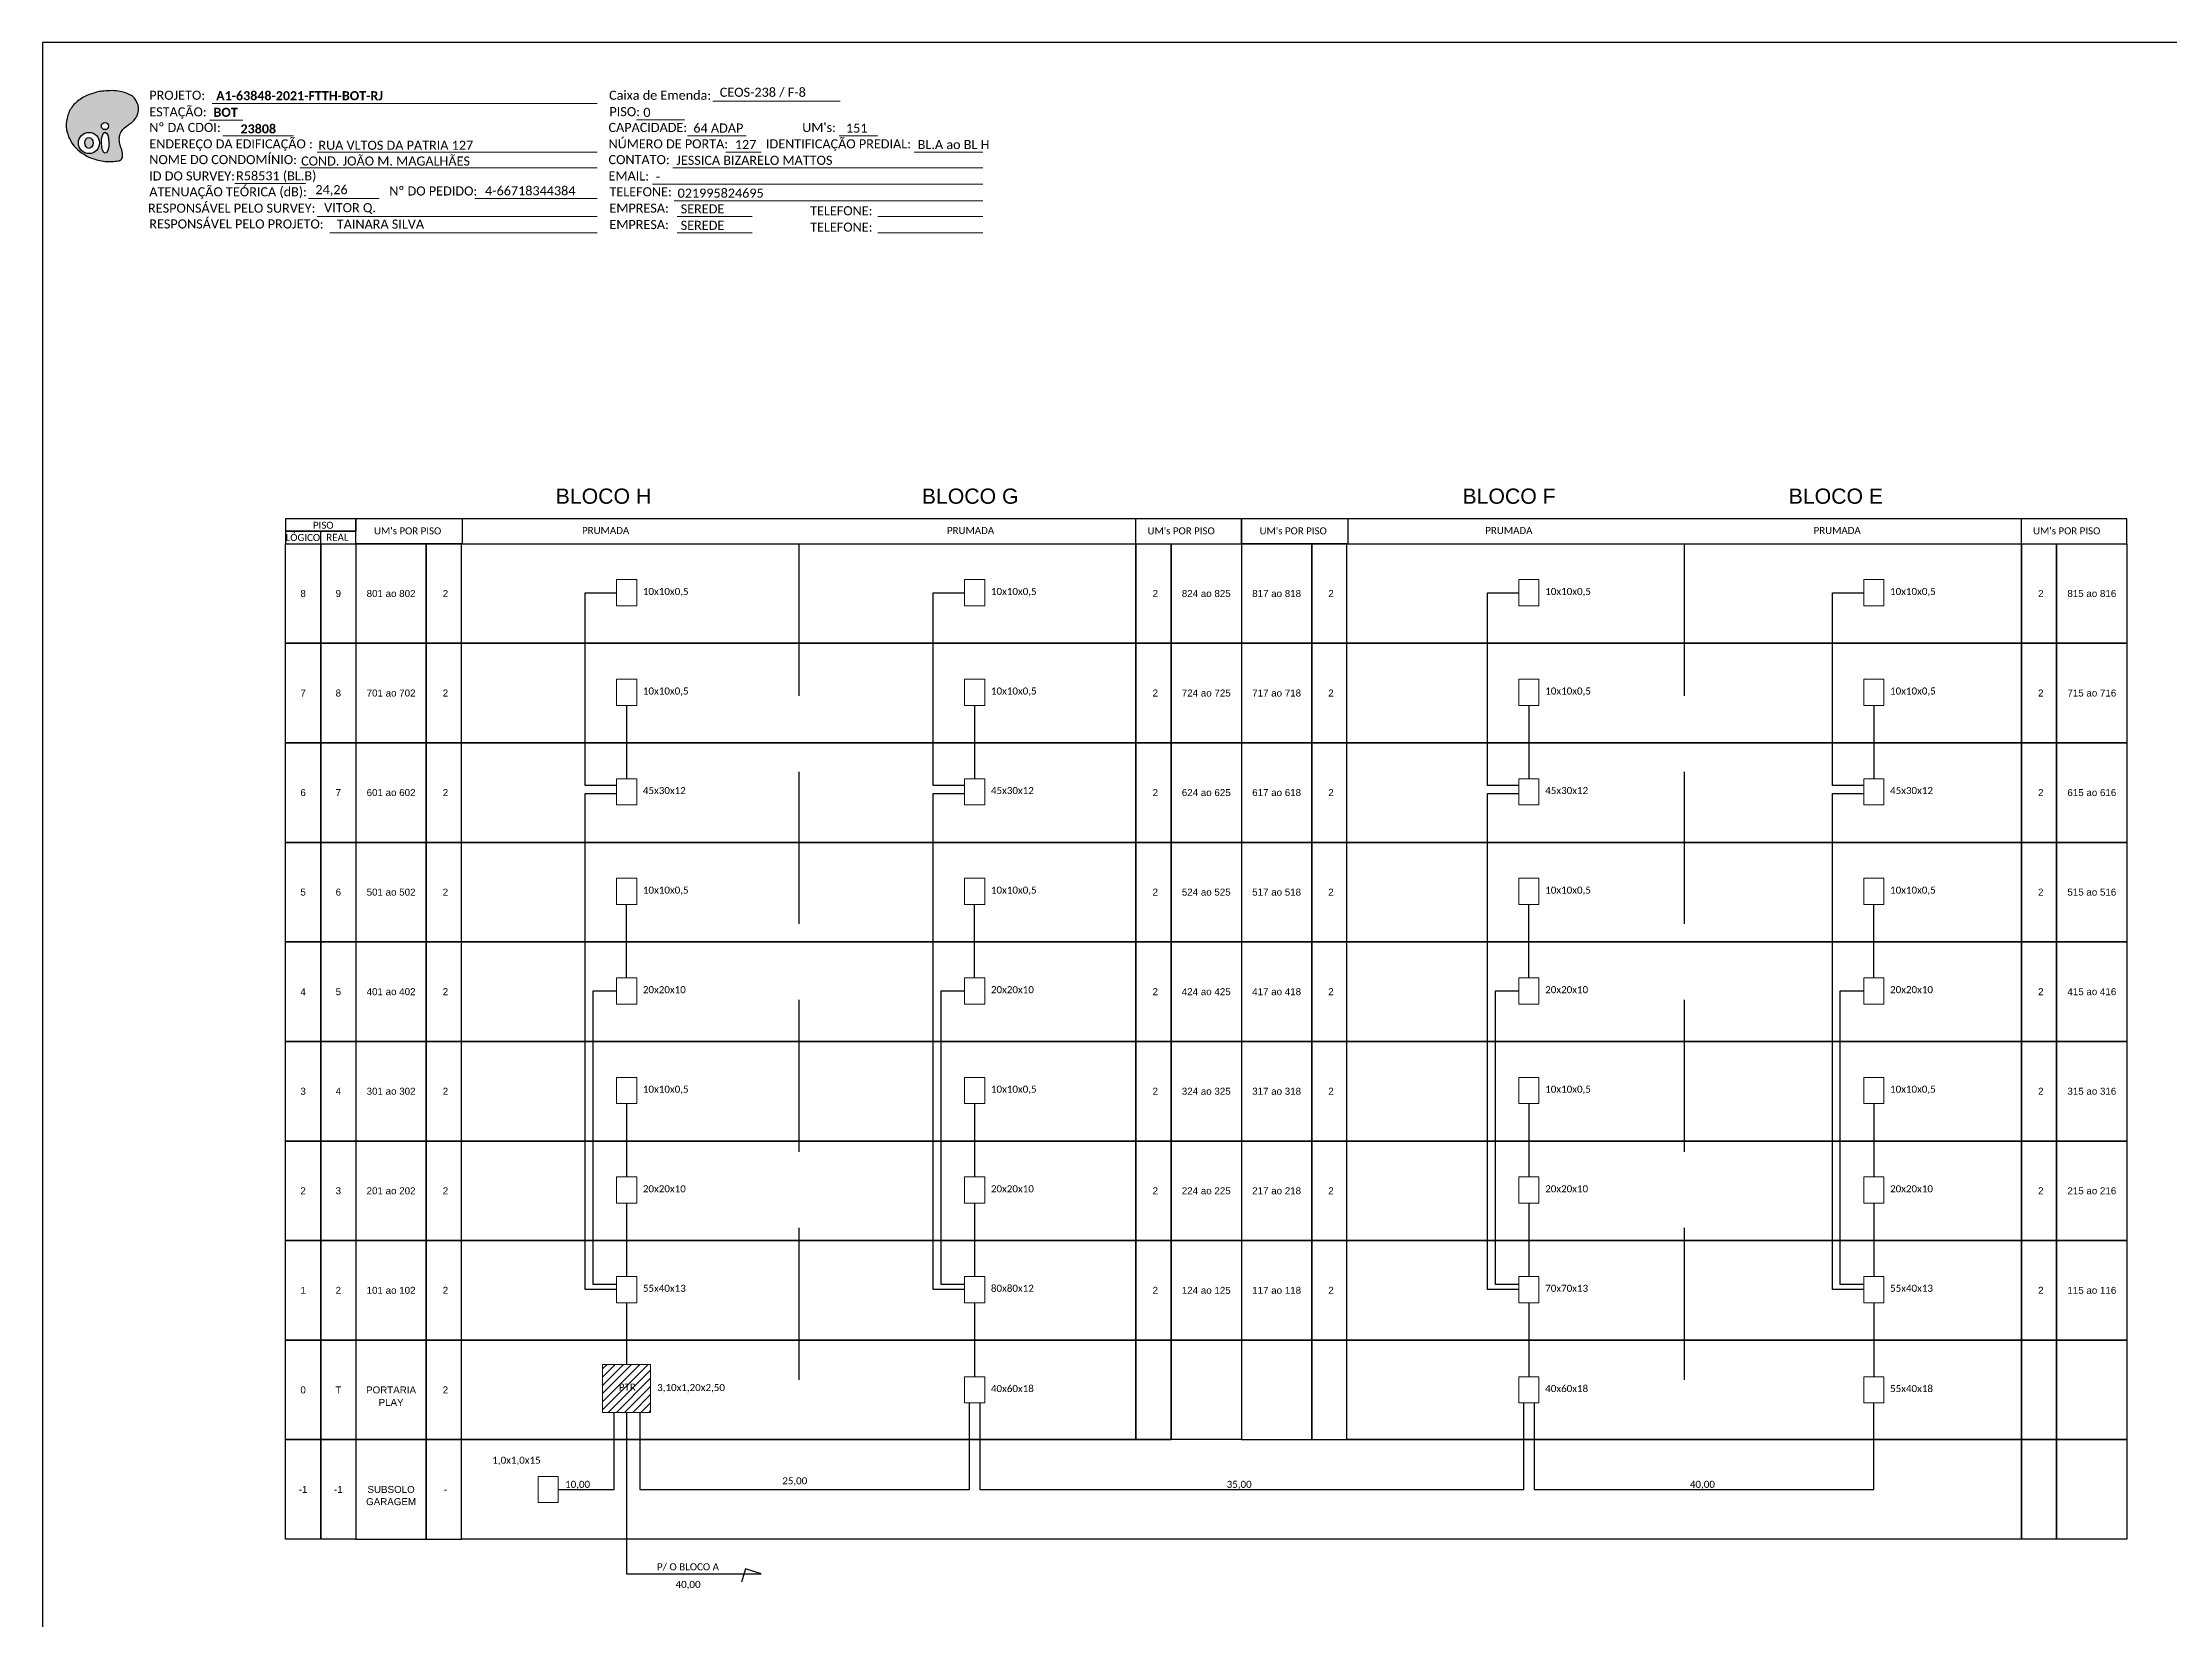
# Model space of a CAD drawing. Extents: x -89 to 749, y -559 to 1299.
# Drawn here: x -89.3 to 330.5, y 360.2 to 671.4 of the extents above; entities that cross this region are included whole.
import ezdxf
from ezdxf.enums import TextEntityAlignment as Align

# ---------------------------------------------------------------- set-up
doc = ezdxf.new("R2010")
doc.units = 0
doc.linetypes.add('DASHED', pattern=[0.75, 0.5, -0.25])
doc.styles.add('ARIAL', font='arial.ttf')
doc.styles.add('WMF-Calibri0', font='CALIBRI.TTF')
doc.styles.add('WMF-Calibri1', font='CALIBRIB.TTF')

# ---------------------------------------------------------------- blocks, each defined once
blk = doc.blocks.new('OI')
h = blk.add_hatch(color=40)
edge = h.paths.add_edge_path()
edge.add_spline(control_points=[(4.35, -0.67), (3.92, -0.99), (3.26, -1.5), (2.81, -2.59), (2.9, -3.5), (3.06, -4.27), (3.31, -4.85), (3.37, -5.39), (3.4, -5.88), (3.2, -6.4), (2.54, -6.61), (1.65, -6.63), (0.55, -6.67), (-0.56, -6.42), (-1.61, -6.14), (-2.77, -5.61), (-3.92, -4.77), (-4.89, -3.7), (-5.34, -2.65), (-5.6, -1.94), (-5.85, -0.96), (-5.71, 0.47), (-5.1, 2.02), (-4.14, 3.02), (-3.3, 3.61), (-2.37, 4.16), (-1.36, 4.44), (-0.56, 4.7), (0.79, 4.85), (2.24, 4.97), (3.79, 4.57), (4.67, 4.21), (5.44, 3.65), (5.76, 2.99), (6.03, 2.21), (6.01, 1.46), (5.72, 0.64), (5.31, 0.08), (4.88, -0.38), (4.51, -0.55), (4.35, -0.67)], knot_values=[0, 0, 0, 0, 1.60434, 2.417191, 3.427595, 4.282808, 4.776746, 5.304182, 5.888771, 6.258406, 6.858137, 7.79129, 8.986195, 10.124242, 11.187857, 12.242908, 13.953784, 15.414161, 16.515391, 17.349188, 17.675853, 19.552021, 21.515531, 22.568638, 23.63245, 24.621084, 25.782718, 26.745347, 27.142653, 29.870543, 31.004649, 31.921532, 32.709589, 33.801391, 34.042471, 35.192333, 35.971461, 36.628871, 37.254359, 37.836911, 37.836911, 37.836911, 37.836911], degree=3, periodic=0)
h.paths.add_polyline_path([(1.13, -0.87, -1), (-0.04, -0.87, -1)], flags=16)
edge = h.paths.add_edge_path(flags=16)
edge.add_ellipse((0.56, -3.59), major_axis=(-0.02, 1.71), ratio=0.361305, start_angle=0, end_angle=360)
h.paths.add_polyline_path([(-0.36, -3.62, -1), (-3.8, -3.62, -1)], flags=16)
edge = h.paths.add_edge_path(flags=0)
edge.add_ellipse((-2.08, -3.62), major_axis=(0, 0.885), ratio=0.758294, start_angle=0, end_angle=360)
at = {"color": 40}
for centre, radius in [((-2.08, -3.62), 1.72), ((0.54, -0.87), 0.587)]:
    blk.add_circle(centre, radius, dxfattribs=at)
blk.add_ellipse((-2.08, -3.62), major_axis=(0, 0.885), ratio=0.758294, start_param=-3.141592653589792, end_param=3.141592653589792, dxfattribs=at)
blk.add_ellipse((0.56, -3.59), major_axis=(-0.02, 1.71), ratio=0.361305, dxfattribs=at)
at = {"color": 40, "start_tangent": (-0.800898, -0.598801), "end_tangent": (-0.800898, -0.598801)}
blk.add_spline([(4.35, -0.67), (3.2, -1.78), (2.9, -2.54), (2.92, -3.55), (3.12, -4.38), (3.28, -4.85), (3.37, -5.37), (3.35, -5.95), (3.2, -6.29), (2.66, -6.55), (1.73, -6.63), (0.54, -6.62), (-0.58, -6.41), (-1.6, -6.11), (-2.56, -5.67), (-3.95, -4.67), (-4.89, -3.56), (-5.37, -2.56), (-5.64, -1.78), (-5.72, -1.46), (-5.63, 0.42), (-4.84, 2.22), (-4.13, 2.99), (-3.27, 3.62), (-2.4, 4.09), (-1.3, 4.47), (-0.37, 4.72), (0.02, 4.77), (2.75, 4.8), (3.85, 4.53), (4.69, 4.16), (5.31, 3.68), (5.85, 2.73), (5.93, 2.5), (5.94, 1.35), (5.67, 0.62), (5.29, 0.08), (4.84, -0.36), (4.35, -0.67)], degree=3, dxfattribs=at)
blk = doc.blocks.new('CARIMBO')
at = {"color": 7, "lineweight": 0}
for points in [[(35.66, -16.79), (111.64, -16.79)], [(134.48, -16.3), (159.61, -16.3)], [(35.15, -20.06), (41.7, -20.06)], [(119.43, -20.02), (128.92, -20.02)], [(37.81, -23.14), (51.75, -23.14)], [(129.48, -23.14), (141.1, -23.14)], [(159.42, -23.14), (167.09, -23.14)], [(56.38, -26.37), (111.64, -26.37)], [(137.07, -26.37), (144.01, -26.37)], [(174.24, -26.37), (187.8, -26.37)], [(40.13, -32.55), (54.07, -32.55)], [(52.97, -29.48), (111.64, -29.48)], [(122.56, -32.72), (187.83, -32.72)], [(126.6, -29.48), (187.83, -29.48)], [(54.67, -35.52), (68.61, -35.52)], [(126.84, -35.96), (187.83, -35.96)], [(56.38, -39.07), (111.64, -39.07)], [(127.45, -39.07), (142.25, -39.07)], [(167.06, -39.07), (187.83, -39.07)], [(58.87, -42.31), (111.64, -42.31)], [(127.45, -42.31), (142.25, -42.31)], [(167.06, -42.31), (187.83, -42.31)]]:
    blk.add_lwpolyline(points, dxfattribs=at)
at = {"color": 7, "xscale": 1.213923925163967, "yscale": 1.213923925163967, "zscale": 1.213923925163967, "rotation": 0.1532896023949059}
blk.add_blockref('OI', (13.86, -20.16), dxfattribs=at)
at = {"color": 7, "lineweight": 0, "style": 'WMF-Calibri0'}
for s, height, p in [('PROJETO:', 1.793, (23.26, -16.04)), ('Caixa de Emenda:', 1.7927, (114.02, -16.04)), ('ESTAÇÃO:', 1.793, (23.26, -19.32)), ('Nº DA CDOI:', 1.7927, (23.26, -22.39)), ('CAPACIDADE:', 1.7927, (113.91, -22.39)), ('PISO:', 1.793, (114.09, -19.28)), ("UM's:", 1.793, (152.15, -22.39)), ('ENDEREÇO DA EDIFICAÇÃO :', 1.7927, (23.26, -25.63)), ('NÚMERO DE PORTA:', 1.7927, (113.91, -25.63)), ('IDENTIFICAÇÃO PREDIAL:', 1.7927, (144.99, -25.63)), ('NOME DO CONDOMÍNIO:', 1.7927, (23.26, -28.74)), ('CONTATO:', 1.793, (113.91, -28.74)), ('ATENUAÇÃO TEÓRICA (dB):', 1.7927, (23.26, -35.09)), ('ID DO SURVEY:', 1.7927, (23.26, -31.97)), ('EMAIL:', 1.793, (113.91, -31.97)), ('TELEFONE:', 1.793, (114.09, -35.09)), ('RESPONSÁVEL PELO SURVEY:', 1.7927, (23.02, -38.32)), ('EMPRESA:', 1.793, (114.09, -38.32)), ('TELEFONE:', 1.793, (153.7, -38.83)), ('RESPONSÁVEL PELO PROJETO:', 1.7927, (23.26, -41.44)), ('EMPRESA:', 1.793, (114.09, -41.56)), ('TELEFONE:', 1.793, (153.7, -42.06))]:
    blk.add_text(s, height=height, dxfattribs=at).set_placement(p)
at = {"color": 7, "lineweight": 0, "flags": 8}
for tag, p, style in [('PROJ', (36.46, -16.13), 'WMF-Calibri1'), ('CEOS-XX', (135.87, -15.46), 'WMF-Calibri0'), ('EST', (35.94, -19.41), 'WMF-Calibri1'), ('PISO_PTR', (120.78, -19.42), 'WMF-Calibri0'), ('CAPAC.', (130.66, -22.52), 'WMF-Calibri0'), ("UC'S", (160.78, -22.54), 'WMF-Calibri0'), ('LOGRADOURO', (56.65, -25.91), 'WMF-Calibri0'), ('N°', (138.85, -25.77), 'WMF-Calibri0'), ('N°PREDIO', (174.94, -25.77), 'WMF-Calibri0'), ('NOME_DO_COND.', (53.23, -29.02), 'WMF-Calibri0'), ('NOME_DO_CONTATO', (127.3, -28.89), 'WMF-Calibri0'), ('_ID_', (40.39, -31.94), 'WMF-Calibri0'), ('O_POTEN', (56.06, -34.68), 'WMF-Calibri0'), ('EMAIL', (123.26, -32.12), 'WMF-Calibri0'), ('TELEFONE', (127.55, -35.36), 'WMF-Calibri0'), ('RES_SURVEY', (57.78, -38.23), 'WMF-Calibri0'), ('EMP_RESP_SURVEY', (128.16, -38.47), 'WMF-Calibri0'), ('CONT_RESP_SURVEY', (167.76, -38.47), 'WMF-Calibri0'), ('RES_PROJ', (60.27, -41.47), 'WMF-Calibri0'), ('EMP_RESP_PROJ', (128.16, -41.71), 'WMF-Calibri0'), ('CONT_RESP_PROJ', (167.76, -41.71), 'WMF-Calibri0')]:
    blk.add_attdef(tag, p, '', height=1.79, dxfattribs=dict(at, style=style))
at = {"color": 7, "lineweight": 0, "style": 'WMF-Calibri1', "flags": 8}
blk.add_attdef("N° CDO'S", text='', height=1.79, dxfattribs=at).set_placement((44.78, -22.68), align=Align.CENTER)

msp = doc.modelspace()

# ---------------------------------------------------------------- hatches: boundary and pattern name
h = msp.add_hatch()
h.set_pattern_fill('ANSI31', color=1, scale=0.36)
h.set_pattern_definition([(45, (-411.85, 2013.2473), (-0.80822305, 0.80822305), [])])
h.paths.add_polyline_path([(30.72, 410.49), (21.23, 410.49), (21.23, 401.01), (30.72, 401.01)])
h.paths.add_polyline_path([(24.07, 404.99), (28.16, 404.99), (28.16, 407.07), (24.07, 407.07)], flags=24)

# ---------------------------------------------------------------- linework, layer by layer
for points in [[(-89.32, 77.37), (749.25, 77.37), (749.25, 671.37), (-89.32, 671.37), (-89.32, 77.37)], [(-27.46, 572.47), (147.33, 572.47), (147.33, 577.4), (-27.46, 577.4), (-27.46, 577.4), (-27.46, 574.93)], [(-6.43, 572.47), (-6.43, 577.4)], [(126.49, 572.47), (126.49, 577.4)], [(147.33, 572.47), (322.13, 572.47), (322.13, 577.4), (147.33, 577.4), (147.33, 577.4), (147.33, 572.47)], [(168.37, 572.47), (168.37, 577.4)], [(301.29, 572.47), (301.29, 577.4)], [(-34.41, 572.47), (-34.41, 574.93)], [(168.16, 376.01), (168.16, 376.01), (-6.63, 376.01), (-6.63, 395.65), (126.5, 395.65), (133.45, 395.65)], [(161.22, 395.65), (168.16, 395.65), (301.3, 395.65), (301.3, 376.01), (168.16, 376.01), (168.16, 376.01)]]:
    msp.add_lwpolyline(points)
at = {"color": 7, "lineweight": 0}
msp.add_lwpolyline([(-4.01, 640.61), (20.14, 640.61)], dxfattribs=at)
for points in [[(-41.35, 574.93), (-27.46, 574.93), (-27.46, 577.4), (-41.35, 577.4)], [(-41.35, 572.47), (-27.46, 572.47), (-27.46, 574.93), (-41.35, 574.93)], [(-41.35, 572.47), (-34.41, 572.47), (-34.41, 552.82), (-41.35, 552.82)], [(-34.41, 572.47), (-27.46, 572.47), (-27.46, 552.82), (-34.41, 552.82)], [(-13.58, 572.47), (-27.46, 572.47), (-27.46, 552.82), (-13.58, 552.82)], [(-6.63, 572.47), (-13.58, 572.47), (-13.58, 552.82), (-6.63, 552.82)], [(-6.63, 572.47), (126.5, 572.47), (126.5, 552.82), (-6.63, 552.82)], [(126.5, 572.47), (133.45, 572.47), (133.45, 552.82), (126.5, 552.82)], [(133.45, 572.47), (147.33, 572.47), (147.33, 552.82), (133.45, 552.82)], [(161.22, 572.47), (147.33, 572.47), (147.33, 552.82), (161.22, 552.82)], [(168.16, 572.47), (161.22, 572.47), (161.22, 552.82), (168.16, 552.82)], [(168.16, 572.47), (301.3, 572.47), (301.3, 552.82), (168.16, 552.82)], [(301.3, 572.47), (308.24, 572.47), (308.24, 552.82), (301.3, 552.82)], [(308.24, 572.47), (322.13, 572.47), (322.13, 552.82), (308.24, 552.82)], [(-41.35, 552.82), (-34.41, 552.82), (-34.41, 533.18), (-41.35, 533.18)], [(-34.41, 552.82), (-27.46, 552.82), (-27.46, 533.18), (-34.41, 533.18)], [(-13.58, 552.82), (-27.46, 552.82), (-27.46, 533.18), (-13.58, 533.18)], [(-6.63, 552.82), (-13.58, 552.82), (-13.58, 533.18), (-6.63, 533.18)], [(-6.63, 552.82), (126.5, 552.82), (126.5, 533.18), (-6.63, 533.18)], [(126.5, 552.82), (133.45, 552.82), (133.45, 533.18), (126.5, 533.18)], [(133.45, 552.82), (147.33, 552.82), (147.33, 533.18), (133.45, 533.18)], [(161.22, 552.82), (147.33, 552.82), (147.33, 533.18), (161.22, 533.18)], [(168.16, 552.82), (161.22, 552.82), (161.22, 533.18), (168.16, 533.18)], [(168.16, 552.82), (301.3, 552.82), (301.3, 533.18), (168.16, 533.18)], [(301.3, 552.82), (308.24, 552.82), (308.24, 533.18), (301.3, 533.18)], [(308.24, 552.82), (322.13, 552.82), (322.13, 533.18), (308.24, 533.18)], [(-41.35, 533.18), (-34.41, 533.18), (-34.41, 513.53), (-41.35, 513.53)], [(-34.41, 533.18), (-27.46, 533.18), (-27.46, 513.53), (-34.41, 513.53)], [(-13.58, 533.18), (-27.46, 533.18), (-27.46, 513.53), (-13.58, 513.53)], [(-6.63, 533.18), (-13.58, 533.18), (-13.58, 513.53), (-6.63, 513.53)], [(-6.63, 533.18), (126.5, 533.18), (126.5, 513.53), (-6.63, 513.53)], [(126.5, 533.18), (133.45, 533.18), (133.45, 513.53), (126.5, 513.53)], [(133.45, 533.18), (147.33, 533.18), (147.33, 513.53), (133.45, 513.53)], [(161.22, 533.18), (147.33, 533.18), (147.33, 513.53), (161.22, 513.53)], [(168.16, 533.18), (161.22, 533.18), (161.22, 513.53), (168.16, 513.53)], [(168.16, 533.18), (301.3, 533.18), (301.3, 513.53), (168.16, 513.53)], [(301.3, 533.18), (308.24, 533.18), (308.24, 513.53), (301.3, 513.53)], [(308.24, 533.18), (322.13, 533.18), (322.13, 513.53), (308.24, 513.53)], [(-41.35, 513.53), (-34.41, 513.53), (-34.41, 493.88), (-41.35, 493.88)], [(-34.41, 513.53), (-27.46, 513.53), (-27.46, 493.88), (-34.41, 493.88)], [(-13.58, 513.53), (-27.46, 513.53), (-27.46, 493.88), (-13.58, 493.88)], [(-6.63, 513.53), (-13.58, 513.53), (-13.58, 493.88), (-6.63, 493.88)], [(-6.63, 513.53), (126.5, 513.53), (126.5, 493.88), (-6.63, 493.88)], [(126.5, 513.53), (133.45, 513.53), (133.45, 493.88), (126.5, 493.88)], [(133.45, 513.53), (147.33, 513.53), (147.33, 493.88), (133.45, 493.88)], [(161.22, 513.53), (147.33, 513.53), (147.33, 493.88), (161.22, 493.88)], [(168.16, 513.53), (161.22, 513.53), (161.22, 493.88), (168.16, 493.88)], [(168.16, 513.53), (301.3, 513.53), (301.3, 493.88), (168.16, 493.88)], [(301.3, 513.53), (308.24, 513.53), (308.24, 493.88), (301.3, 493.88)], [(308.24, 513.53), (322.13, 513.53), (322.13, 493.88), (308.24, 493.88)], [(-41.35, 493.88), (-34.41, 493.88), (-34.41, 474.24), (-41.35, 474.24)], [(-34.41, 493.88), (-27.46, 493.88), (-27.46, 474.24), (-34.41, 474.24)], [(-13.58, 493.88), (-27.46, 493.88), (-27.46, 474.24), (-13.58, 474.24)], [(-6.63, 493.88), (-13.58, 493.88), (-13.58, 474.24), (-6.63, 474.24)], [(-6.63, 493.88), (126.5, 493.88), (126.5, 474.24), (-6.63, 474.24)], [(126.5, 493.88), (133.45, 493.88), (133.45, 474.24), (126.5, 474.24)], [(133.45, 493.88), (147.33, 493.88), (147.33, 474.24), (133.45, 474.24)], [(161.22, 493.88), (147.33, 493.88), (147.33, 474.24), (161.22, 474.24)], [(168.16, 493.88), (161.22, 493.88), (161.22, 474.24), (168.16, 474.24)], [(168.16, 493.88), (301.3, 493.88), (301.3, 474.24), (168.16, 474.24)], [(301.3, 493.88), (308.24, 493.88), (308.24, 474.24), (301.3, 474.24)], [(308.24, 493.88), (322.13, 493.88), (322.13, 474.24), (308.24, 474.24)], [(-41.35, 474.24), (-34.41, 474.24), (-34.41, 454.59), (-41.35, 454.59)], [(-34.41, 474.24), (-27.46, 474.24), (-27.46, 454.59), (-34.41, 454.59)], [(-13.58, 474.24), (-27.46, 474.24), (-27.46, 454.59), (-13.58, 454.59)], [(-6.63, 474.24), (-13.58, 474.24), (-13.58, 454.59), (-6.63, 454.59)], [(-6.63, 474.24), (126.5, 474.24), (126.5, 454.59), (-6.63, 454.59)], [(126.5, 474.24), (133.45, 474.24), (133.45, 454.59), (126.5, 454.59)], [(133.45, 474.24), (147.33, 474.24), (147.33, 454.59), (133.45, 454.59)], [(161.22, 474.24), (147.33, 474.24), (147.33, 454.59), (161.22, 454.59)], [(168.16, 474.24), (161.22, 474.24), (161.22, 454.59), (168.16, 454.59)], [(168.16, 474.24), (301.3, 474.24), (301.3, 454.59), (168.16, 454.59)], [(301.3, 474.24), (308.24, 474.24), (308.24, 454.59), (301.3, 454.59)], [(308.24, 474.24), (322.13, 474.24), (322.13, 454.59), (308.24, 454.59)], [(-41.35, 454.59), (-34.41, 454.59), (-34.41, 434.94), (-41.35, 434.94)], [(-34.41, 454.59), (-27.46, 454.59), (-27.46, 434.94), (-34.41, 434.94)], [(-13.58, 454.59), (-27.46, 454.59), (-27.46, 434.94), (-13.58, 434.94)], [(-6.63, 454.59), (-13.58, 454.59), (-13.58, 434.94), (-6.63, 434.94)], [(-6.63, 454.59), (126.5, 454.59), (126.5, 434.94), (-6.63, 434.94)], [(126.5, 454.59), (133.45, 454.59), (133.45, 434.94), (126.5, 434.94)], [(133.45, 454.59), (147.33, 454.59), (147.33, 434.94), (133.45, 434.94)], [(161.22, 454.59), (147.33, 454.59), (147.33, 434.94), (161.22, 434.94)], [(168.16, 454.59), (161.22, 454.59), (161.22, 434.94), (168.16, 434.94)], [(168.16, 454.59), (301.3, 454.59), (301.3, 434.94), (168.16, 434.94)], [(301.3, 454.59), (308.24, 454.59), (308.24, 434.94), (301.3, 434.94)], [(308.24, 454.59), (322.13, 454.59), (322.13, 434.94), (308.24, 434.94)], [(-41.35, 434.94), (-34.41, 434.94), (-34.41, 415.3), (-41.35, 415.3)], [(-34.41, 434.94), (-27.46, 434.94), (-27.46, 415.3), (-34.41, 415.3)], [(-13.58, 434.94), (-27.46, 434.94), (-27.46, 415.3), (-13.58, 415.3)], [(-6.63, 434.94), (-13.58, 434.94), (-13.58, 415.3), (-6.63, 415.3)], [(-6.63, 434.94), (126.5, 434.94), (126.5, 415.3), (-6.63, 415.3)], [(126.5, 434.94), (133.45, 434.94), (133.45, 415.3), (126.5, 415.3)], [(133.45, 434.94), (147.33, 434.94), (147.33, 415.3), (133.45, 415.3)], [(161.22, 434.94), (147.33, 434.94), (147.33, 415.3), (161.22, 415.3)], [(168.16, 434.94), (161.22, 434.94), (161.22, 415.3), (168.16, 415.3)], [(168.16, 434.94), (301.3, 434.94), (301.3, 415.3), (168.16, 415.3)], [(301.3, 434.94), (308.24, 434.94), (308.24, 415.3), (301.3, 415.3)], [(308.24, 434.94), (322.13, 434.94), (322.13, 415.3), (308.24, 415.3)], [(-41.35, 415.3), (-34.41, 415.3), (-34.41, 395.65), (-41.35, 395.65)], [(-34.41, 415.3), (-27.46, 415.3), (-27.46, 395.65), (-34.41, 395.65)], [(-13.58, 415.3), (-27.46, 415.3), (-27.46, 395.65), (-13.58, 395.65)], [(-6.63, 415.3), (-13.58, 415.3), (-13.58, 395.65), (-6.63, 395.65)], [(-6.63, 415.3), (126.5, 415.3), (126.5, 395.65), (-6.63, 395.65)], [(126.5, 415.3), (133.45, 415.3), (133.45, 395.65), (126.5, 395.65)], [(133.45, 415.3), (147.33, 415.3), (147.33, 395.65), (133.45, 395.65)], [(161.22, 415.3), (147.33, 415.3), (147.33, 395.65), (161.22, 395.65)], [(168.16, 415.3), (161.22, 415.3), (161.22, 395.65), (168.16, 395.65)], [(168.16, 415.3), (301.3, 415.3), (301.3, 395.65), (168.16, 395.65)], [(301.3, 415.3), (308.24, 415.3), (308.24, 395.65), (301.3, 395.65)], [(308.24, 415.3), (322.13, 415.3), (322.13, 395.65), (308.24, 395.65)], [(-41.35, 395.65), (-34.41, 395.65), (-34.41, 376.01), (-41.35, 376.01)], [(-34.41, 395.65), (-27.46, 395.65), (-27.46, 376.01), (-34.41, 376.01)], [(-13.58, 395.65), (-27.46, 395.65), (-27.46, 376.01), (-13.58, 376.01)], [(-6.63, 395.65), (-13.58, 395.65), (-13.58, 376.01), (-6.63, 376.01)], [(301.3, 395.65), (308.24, 395.65), (308.24, 376.01), (301.3, 376.01)], [(308.24, 395.65), (322.13, 395.65), (322.13, 376.01), (308.24, 376.01)]]:
    msp.add_lwpolyline(points, close=True)
at = {"color": 7, "linetype": 'DASHED', "ltscale": 60}
for points in [[(59.94, 572.47), (59.94, 405.47)], [(234.73, 572.47), (234.73, 405.47)]]:
    msp.add_lwpolyline(points, dxfattribs=at)
at = {"color": 3}
for points in [[(23.99, 524.78), (17.79, 524.78), (17.79, 562.78), (23.99, 562.78)], [(92.68, 524.78), (86.48, 524.78), (86.48, 562.78), (92.68, 562.78)], [(202.09, 524.78), (195.89, 524.78), (195.89, 562.78), (202.09, 562.78)], [(270.17, 524.78), (263.97, 524.78), (263.97, 562.78), (270.17, 562.78)], [(25.97, 540.55), (25.97, 526.07)], [(94.67, 540.55), (94.67, 526.07)], [(204.08, 540.55), (204.08, 526.07)], [(272.16, 540.55), (272.16, 526.07)], [(23.99, 425.26), (17.79, 425.26), (17.79, 523.15), (23.99, 523.15)], [(92.68, 425.26), (86.48, 425.26), (86.48, 523.15), (92.68, 523.15)], [(202.09, 425.26), (195.89, 425.26), (195.89, 523.15), (202.09, 523.15)], [(270.17, 425.26), (263.97, 425.26), (263.97, 523.15), (270.17, 523.15)], [(25.97, 486.78), (25.97, 501.26)], [(94.67, 486.78), (94.67, 501.26)], [(204.08, 486.78), (204.08, 501.26)], [(272.16, 486.78), (272.16, 501.26)], [(23.99, 426.27), (19.34, 426.27), (19.34, 484.2), (23.99, 484.2)], [(92.68, 426.27), (88.04, 426.27), (88.04, 484.2), (92.68, 484.2)], [(202.09, 426.27), (197.45, 426.27), (197.45, 484.2), (202.09, 484.2)], [(270.17, 426.27), (265.52, 426.27), (265.52, 484.2), (270.17, 484.2)], [(25.97, 461.96), (25.97, 447.49)], [(94.67, 461.96), (94.67, 447.49)], [(204.08, 461.96), (204.08, 447.49)], [(272.16, 461.96), (272.16, 447.49)], [(25.97, 442.32), (25.97, 427.84)], [(94.67, 442.32), (94.67, 427.84)], [(204.08, 442.32), (204.08, 427.84)], [(272.16, 442.32), (272.16, 427.84)], [(25.97, 422.67), (25.97, 410.49)], [(94.67, 422.67), (94.67, 408.06)], [(204.08, 422.67), (204.08, 408.06)], [(272.16, 422.67), (272.16, 408.06)], [(12.49, 385.83), (23.51, 385.83), (23.51, 401.01)], [(28.58, 401.01), (28.58, 385.83), (93.67, 385.83), (93.67, 402.89)], [(95.68, 402.89), (95.68, 385.83), (203.07, 385.83), (203.07, 402.89)], [(205.09, 402.89), (205.09, 385.83), (272.16, 385.83), (272.16, 402.89)]]:
    msp.add_lwpolyline(points, dxfattribs=at)
at = {"color": 0, "lineweight": 0}
for points in [[(23.99, 565.37), (27.96, 565.37), (27.96, 560.19), (23.99, 560.19)], [(92.68, 565.37), (96.66, 565.37), (96.66, 560.19), (92.68, 560.19)], [(202.09, 565.37), (206.06, 565.37), (206.06, 560.19), (202.09, 560.19)], [(270.17, 565.37), (274.14, 565.37), (274.14, 560.19), (270.17, 560.19)], [(23.99, 545.72), (27.96, 545.72), (27.96, 540.55), (23.99, 540.55)], [(92.68, 545.72), (96.66, 545.72), (96.66, 540.55), (92.68, 540.55)], [(202.09, 545.72), (206.06, 545.72), (206.06, 540.55), (202.09, 540.55)], [(270.17, 545.72), (274.14, 545.72), (274.14, 540.55), (270.17, 540.55)], [(23.99, 506.43), (27.96, 506.43), (27.96, 501.26), (23.99, 501.26)], [(92.68, 506.43), (96.66, 506.43), (96.66, 501.26), (92.68, 501.26)], [(202.09, 506.43), (206.06, 506.43), (206.06, 501.26), (202.09, 501.26)], [(270.17, 506.43), (274.14, 506.43), (274.14, 501.26), (270.17, 501.26)], [(23.99, 467.14), (27.96, 467.14), (27.96, 461.96), (23.99, 461.96)], [(92.68, 467.14), (96.66, 467.14), (96.66, 461.96), (92.68, 461.96)], [(202.09, 467.14), (206.06, 467.14), (206.06, 461.96), (202.09, 461.96)], [(270.17, 467.14), (274.14, 467.14), (274.14, 461.96), (270.17, 461.96)], [(23.99, 447.49), (27.96, 447.49), (27.96, 442.32), (23.99, 442.32)], [(92.68, 447.49), (96.66, 447.49), (96.66, 442.32), (92.68, 442.32)], [(202.09, 447.49), (206.06, 447.49), (206.06, 442.32), (202.09, 442.32)], [(270.17, 447.49), (274.14, 447.49), (274.14, 442.32), (270.17, 442.32)], [(92.68, 408.06), (96.66, 408.06), (96.66, 402.89), (92.68, 402.89)], [(202.09, 408.06), (206.06, 408.06), (206.06, 402.89), (202.09, 402.89)], [(270.17, 408.06), (274.14, 408.06), (274.14, 402.89), (270.17, 402.89)], [(8.52, 388.41), (12.49, 388.41), (12.49, 383.24), (8.52, 383.24)]]:
    msp.add_lwpolyline(points, close=True, dxfattribs=at)
at = {"color": 1, "lineweight": 0}
for points in [[(23.99, 526.07), (27.96, 526.07), (27.96, 520.9), (23.99, 520.9)], [(92.68, 526.07), (96.66, 526.07), (96.66, 520.9), (92.68, 520.9)], [(202.09, 526.07), (206.06, 526.07), (206.06, 520.9), (202.09, 520.9)], [(270.17, 526.07), (274.14, 526.07), (274.14, 520.9), (270.17, 520.9)], [(23.99, 486.78), (27.96, 486.78), (27.96, 481.61), (23.99, 481.61)], [(92.68, 486.78), (96.66, 486.78), (96.66, 481.61), (92.68, 481.61)], [(202.09, 486.78), (206.06, 486.78), (206.06, 481.61), (202.09, 481.61)], [(270.17, 486.78), (274.14, 486.78), (274.14, 481.61), (270.17, 481.61)], [(23.99, 427.84), (27.96, 427.84), (27.96, 422.67), (23.99, 422.67)], [(92.68, 427.84), (96.66, 427.84), (96.66, 422.67), (92.68, 422.67)], [(202.09, 427.84), (206.06, 427.84), (206.06, 422.67), (202.09, 422.67)], [(270.17, 427.84), (274.14, 427.84), (274.14, 422.67), (270.17, 422.67)], [(21.23, 410.49), (30.72, 410.49), (30.72, 401.01), (21.23, 401.01)]]:
    msp.add_lwpolyline(points, close=True, dxfattribs=at)
at = {"color": 10}
msp.add_lwpolyline([(25.97, 401.01), (25.97, 369.19), (52.52, 369.19), (49.44, 370.14), (48.62, 367.5)], dxfattribs=at)

# ---------------------------------------------------------------- block references
ref = msp.add_blockref('CARIMBO', (-91.51, 676.11))
ref.add_attrib('PROJ', 'A1-63848-2021-FTTH-BOT-RJ', (-55.05, 659.98), dxfattribs={"color": 7, "lineweight": 0, "height": 1.7927, "style": 'WMF-Calibri1'})
ref.add_attrib('EST', 'BOT', (-55.57, 656.7), dxfattribs={"color": 7, "lineweight": 0, "height": 1.793, "style": 'WMF-Calibri1'})
ref.add_attrib("N° CDO'S", '23808', dxfattribs={"color": 7, "lineweight": 0, "height": 1.793, "style": 'WMF-Calibri1'}).set_placement((-46.73, 653.44), align=Align.CENTER)
ref.add_attrib('LOGRADOURO', 'RUA VLTOS DA PATRIA 127 ', (-34.86, 650.2), dxfattribs={"color": 7, "lineweight": 0, "height": 1.7927, "style": 'WMF-Calibri0'})
ref.add_attrib('NOME_DO_COND.', 'COND. JOÃO M. MAGALHÃES', (-38.28, 647.09), dxfattribs={"color": 7, "lineweight": 0, "height": 1.7927, "style": 'WMF-Calibri0'})
ref.add_attrib('_ID_', 'R58531 (BL.B)', (-51.11, 644.17), dxfattribs={"color": 7, "lineweight": 0, "height": 1.7927, "style": 'WMF-Calibri0'})
ref.add_attrib('O_POTEN', '24,26', (-35.45, 641.44), dxfattribs={"color": 7, "lineweight": 0, "height": 1.793, "style": 'WMF-Calibri0'})
ref.add_attrib('RES_SURVEY', 'VITOR Q.', (-33.73, 637.88), dxfattribs={"color": 7, "lineweight": 0, "height": 1.793, "style": 'WMF-Calibri0'})
ref.add_attrib('RES_PROJ', 'TAINARA SILVA', (-31.24, 634.64), dxfattribs={"color": 7, "lineweight": 0, "height": 1.7927, "style": 'WMF-Calibri0'})
ref.add_attrib('CEOS-XX', 'CEOS-238 / F-8', (44.36, 660.66), dxfattribs={"color": 7, "lineweight": 0, "height": 1.7927, "style": 'WMF-Calibri0'})
ref.add_attrib('CAPAC.', '64 ADAP', (39.15, 653.6), dxfattribs={"color": 7, "lineweight": 0, "height": 1.793, "style": 'WMF-Calibri0'})
ref.add_attrib("UC'S", '151', (69.27, 653.58), dxfattribs={"color": 7, "lineweight": 0, "height": 1.793, "style": 'WMF-Calibri0'})
ref.add_attrib('PISO_PTR', '0', (29.28, 656.69), dxfattribs={"color": 7, "lineweight": 0, "height": 1.79, "style": 'WMF-Calibri0'})
ref.add_attrib('N°', '127', (47.34, 650.34), dxfattribs={"color": 7, "lineweight": 0, "height": 1.793, "style": 'WMF-Calibri0'})
ref.add_attrib('N°PREDIO', 'BL.A ao BL H', (83.43, 650.34), dxfattribs={"color": 7, "lineweight": 0, "height": 1.7927, "style": 'WMF-Calibri0'})
ref.add_attrib('NOME_DO_CONTATO', 'JESSICA BIZARELO MATTOS', (35.79, 647.23), dxfattribs={"color": 7, "lineweight": 0, "height": 1.7927, "style": 'WMF-Calibri0'})
ref.add_attrib('EMAIL', '-', (31.75, 643.99), dxfattribs={"color": 7, "lineweight": 0, "height": 1.79, "style": 'WMF-Calibri0'})
ref.add_attrib('TELEFONE', '021995824695', (36.04, 640.75), dxfattribs={"color": 7, "lineweight": 0, "height": 1.7927, "style": 'WMF-Calibri0'})
ref.add_attrib('EMP_RESP_SURVEY', 'SEREDE', (36.65, 637.64), dxfattribs={"color": 7, "lineweight": 0, "height": 1.793, "style": 'WMF-Calibri0'})
ref.add_attrib('EMP_RESP_PROJ', 'SEREDE', (36.65, 634.4), dxfattribs={"color": 7, "lineweight": 0, "height": 1.793, "style": 'WMF-Calibri0'})

# ---------------------------------------------------------------- texts
at = {"color": 7, "lineweight": 0, "style": 'WMF-Calibri0'}
msp.add_text('Nº DO PEDIDO:', height=1.7927, dxfattribs=at).set_placement((-20.88, 641.18))
at = {"color": 2, "style": 'ARIAL'}
for s, p in [('BLOCO H', (21.41, 581.85)), ('BLOCO G', (93.79, 581.85)), ('BLOCO F', (200.16, 581.85)), ('BLOCO E', (264.67, 581.85))]:
    msp.add_text(s, height=3, dxfattribs=at).set_placement(p, align=Align.MIDDLE_CENTER)
at = {"style": 'WMF-Calibri0'}
for s, height, p in [('     PISO', 1.38, (-38.37, 575.42)), ("UM's POR PISO", 1.38, (-23.89, 574.31)), ('PRUMADA', 1.38, (17.18, 574.38)), ('PRUMADA', 1.38, (89.21, 574.38)), ("UM's POR PISO", 1.38, (128.79, 574.31)), ("UM's POR PISO", 1.38, (150.91, 574.31)), ('PRUMADA', 1.38, (195.47, 574.38)), ('PRUMADA', 1.38, (260.27, 574.38)), ("UM's POR PISO", 1.38, (303.59, 574.31)), ('  LÓGICO', 1.38, (-42.3, 573)), ('    REAL', 1.38, (-35.24, 573.04)), ('10x10x0,5', 1.39, (29.19, 562.35)), ('10x10x0,5', 1.39, (97.89, 562.35)), ('10x10x0,5', 1.39, (207.3, 562.35)), ('10x10x0,5', 1.39, (275.37, 562.35)), ('10x10x0,5', 1.39, (29.19, 542.7)), ('10x10x0,5', 1.39, (97.89, 542.7)), ('10x10x0,5', 1.39, (207.3, 542.7)), ('10x10x0,5', 1.39, (275.37, 542.7)), ('10x10x0,5', 1.39, (29.19, 503.41)), ('10x10x0,5', 1.39, (97.89, 503.41)), ('10x10x0,5', 1.39, (207.3, 503.41)), ('10x10x0,5', 1.39, (275.37, 503.41)), ('10x10x0,5', 1.39, (29.19, 464.12)), ('10x10x0,5', 1.39, (97.89, 464.12)), ('10x10x0,5', 1.39, (207.3, 464.12)), ('10x10x0,5', 1.39, (275.37, 464.12)), ('20x20x10', 1.39, (29.19, 444.47)), ('20x20x10', 1.39, (97.89, 444.47)), ('20x20x10', 1.39, (207.3, 444.47)), ('20x20x10', 1.39, (275.37, 444.47)), ('PTR', 1.39, (24.42, 405.34)), ('3,10x1,20x2,50', 1.3902, (32, 405.24)), ('40x60x18', 1.39, (97.89, 405.04)), ('40x60x18', 1.39, (207.3, 405.04)), ('55x40x18', 1.39, (275.37, 405.04)), ('1,0x1,0x15', 1.39, (-0.54, 390.9)), ('10,00', 1.39, (13.83, 386.14)), ('25,00', 1.39, (56.7, 386.84)), ('35,00', 1.39, (144.42, 386.14)), ('40,00', 1.39, (235.86, 386.14)), ('40,00', 1.39, (35.64, 366.39))]:
    msp.add_text(s, height=height, dxfattribs=at).set_placement(p)
at = {"style": 'ARIAL'}
for s, p in [('8', (-37.88, 562.64)), ('9', (-30.93, 562.64)), ('801 ao 802', (-20.52, 562.64)), ('2', (-9.79, 562.64)), ('2', (130.33, 562.64)), ('824 ao 825', (140.39, 562.64)), ('817 ao 818', (154.28, 562.64)), ('2', (165.01, 562.64)), ('2', (305.12, 562.64)), ('815 ao 816', (315.19, 562.64)), ('7', (-37.88, 543)), ('8', (-30.93, 543)), ('701 ao 702', (-20.52, 543)), ('2', (-9.79, 543)), ('2', (130.33, 543)), ('724 ao 725', (140.39, 543)), ('717 ao 718', (154.28, 543)), ('2', (165.01, 543)), ('2', (305.12, 543)), ('715 ao 716', (315.19, 543)), ('6', (-37.88, 523.35)), ('7', (-30.93, 523.35)), ('601 ao 602', (-20.52, 523.35)), ('2', (-9.79, 523.35)), ('2', (130.33, 523.35)), ('624 ao 625', (140.39, 523.35)), ('617 ao 618', (154.28, 523.35)), ('2', (165.01, 523.35)), ('2', (305.12, 523.35)), ('615 ao 616', (315.19, 523.35)), ('5', (-37.88, 503.71)), ('6', (-30.93, 503.71)), ('501 ao 502', (-20.52, 503.71)), ('2', (-9.79, 503.71)), ('2', (130.33, 503.71)), ('524 ao 525', (140.39, 503.71)), ('517 ao 518', (154.28, 503.71)), ('2', (165.01, 503.71)), ('2', (305.12, 503.71)), ('515 ao 516', (315.19, 503.71)), ('4', (-37.88, 484.06)), ('5', (-30.93, 484.06)), ('401 ao 402', (-20.52, 484.06)), ('2', (-9.79, 484.06)), ('2', (130.33, 484.06)), ('424 ao 425', (140.39, 484.06)), ('417 ao 418', (154.28, 484.06)), ('2', (165.01, 484.06)), ('2', (305.12, 484.06)), ('415 ao 416', (315.19, 484.06)), ('3', (-37.88, 464.41)), ('4', (-30.93, 464.41)), ('301 ao 302', (-20.52, 464.41)), ('2', (-9.79, 464.41)), ('2', (130.33, 464.41)), ('324 ao 325', (140.39, 464.41)), ('317 ao 318', (154.28, 464.41)), ('2', (165.01, 464.41)), ('2', (305.12, 464.41)), ('315 ao 316', (315.19, 464.41)), ('2', (-37.88, 444.77)), ('3', (-30.93, 444.77)), ('201 ao 202', (-20.52, 444.77)), ('2', (-9.79, 444.77)), ('2', (130.33, 444.77)), ('224 ao 225', (140.39, 444.77)), ('217 ao 218', (154.28, 444.77)), ('2', (165.01, 444.77)), ('2', (305.12, 444.77)), ('215 ao 216', (315.19, 444.77)), ('1', (-37.88, 425.12)), ('2', (-30.93, 425.12)), ('101 ao 102', (-20.52, 425.12)), ('2', (-9.79, 425.12)), ('2', (130.33, 425.12)), ('124 ao 125', (140.39, 425.12)), ('117 ao 118', (154.28, 425.12)), ('2', (165.01, 425.12)), ('2', (305.12, 425.12)), ('115 ao 116', (315.19, 425.12)), ('0', (-37.88, 405.47)), ('T', (-30.93, 405.47)), ('PORTARIA', (-20.52, 405.47)), ('PLAY', (-20.52, 403)), ('2', (-9.79, 405.47)), ('-1', (-37.88, 385.83)), ('-1', (-30.93, 385.83)), ('SUBSOLO', (-20.52, 385.83)), ('GARAGEM', (-20.52, 383.42)), ('-', (-9.79, 385.83))]:
    msp.add_text(s, height=1.38, dxfattribs=at).set_placement(p, align=Align.MIDDLE_CENTER)
at = {"color": 1, "style": 'WMF-Calibri0'}
for s, p in [('45x30x12', (29.19, 523.06)), ('45x30x12', (97.89, 523.06)), ('45x30x12', (207.3, 523.06)), ('45x30x12', (275.37, 523.06)), ('20x20x10', (29.19, 483.76)), ('20x20x10', (97.89, 483.76)), ('20x20x10', (207.3, 483.76)), ('20x20x10', (275.37, 483.76)), ('55x40x13', (29.19, 424.83)), ('80x80x12', (97.89, 424.83)), ('70x70x13', (207.3, 424.83)), ('55x40x13', (275.37, 424.83))]:
    msp.add_text(s, height=1.39, dxfattribs=at).set_placement(p)
at = {"color": 10, "style": 'WMF-Calibri0'}
msp.add_text('P/ O BLOCO A', height=1.3902, dxfattribs=at).set_placement((31.98, 369.87))
at = {"color": 7, "lineweight": 0, "style": 'WMF-Calibri0', "flags": 8}
msp.add_attdef('4-66718344384', (-1.97, 641.22), '4-66718344384', height=1.7927, dxfattribs=at)

doc.saveas('drawing.dxf')
